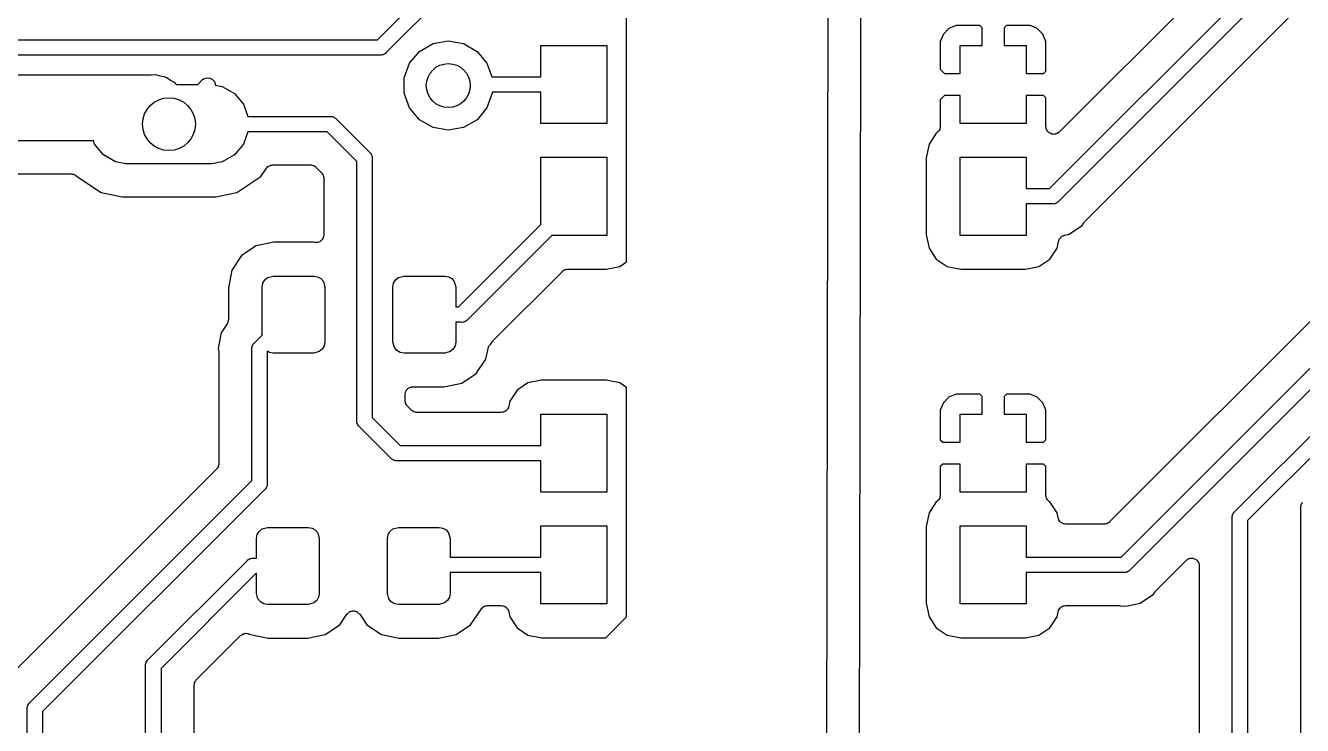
# Model space of a CAD drawing. Extents: x 81 to 161, y -172 to -32.
# Drawn here: x 103.17 to 132.19, y -116.53 to -100.62 of the extents above; entities that cross this region are included whole.
import ezdxf

# ---------------------------------------------------------------- set-up
doc = ezdxf.new("R2010")
doc.units = 0
doc.header["$MEASUREMENT"] = 0
doc.layers.add('BLACK', color=7, linetype='CONTINUOUS')

msp = doc.modelspace()

# ---------------------------------------------------------------- linework, layer by layer
at = {"layer": 'BLACK', "linetype": 'CONTINUOUS'}
for p, q in [((121.475, -67.0046), (121.353, -125.706)), ((116.831, -105.988), (116.831, -96.4166)), ((111.166, -100.939), (113.441, -98.6633)), ((131.095, -98.6095), (126.666, -103.039)), ((113.643, -98.9566), (111.367, -101.232)), ((122.155, -100.942), (122.159, -99.0125)), ((126.444, -104.322), (131.697, -99.0687)), ((131.898, -99.362), (126.646, -104.615)), ((127.247, -105.074), (132.158, -100.163)), ((124.156, -100.685), (124.03, -100.812)), ((124.321, -100.617), (124.156, -100.685)), ((124.857, -100.617), (124.321, -100.617)), ((124.911, -100.67), (124.857, -100.617)), ((124.911, -101.067), (124.911, -100.67)), ((125.465, -100.617), (125.411, -100.67)), ((125.411, -100.67), (125.411, -101.067)), ((126.001, -100.617), (125.465, -100.617)), ((126.166, -100.685), (126.001, -100.617)), ((126.292, -100.812), (126.166, -100.685)), ((90.3142, -100.939), (111.166, -100.939)), ((112.429, -101.027), (112.776, -100.966)), ((112.776, -100.966), (113.123, -101.027)), ((122.137, -109.324), (122.155, -100.942)), ((122.155, -100.942), (122.155, -100.942)), ((124.03, -100.812), (123.961, -100.977)), ((123.961, -100.977), (123.961, -101.609)), ((126.361, -100.977), (126.292, -100.812)), ((126.361, -101.653), (126.361, -100.977)), ((111.23, -101.289), (90.3791, -101.289)), ((111.253, -101.291), (111.23, -101.289)), ((111.276, -101.285), (111.253, -101.291)), ((111.299, -101.281), (111.276, -101.285)), ((111.306, -101.277), (111.299, -101.281)), ((111.313, -101.275), (111.306, -101.277)), ((111.332, -101.262), (111.313, -101.275)), ((111.352, -101.25), (111.332, -101.262)), ((111.367, -101.232), (111.352, -101.25)), ((111.897, -101.473), (112.123, -101.203)), ((112.123, -101.203), (112.429, -101.027)), ((113.123, -101.027), (113.429, -101.203)), ((113.429, -101.203), (113.655, -101.473)), ((114.881, -101.782), (114.881, -101.067)), ((114.881, -101.067), (116.381, -101.067)), ((116.381, -101.067), (116.381, -102.847)), ((124.411, -101.707), (124.411, -101.067)), ((124.411, -101.067), (124.911, -101.067)), ((125.411, -101.067), (125.911, -101.067)), ((125.911, -101.067), (125.911, -101.707)), ((111.776, -101.805), (111.897, -101.473)), ((113.655, -101.473), (113.768, -101.782)), ((92.021, -101.739), (106.023, -101.739)), ((106.023, -101.739), (106.122, -101.73)), ((106.122, -101.73), (106.218, -101.756)), ((106.218, -101.756), (106.316, -101.773)), ((106.316, -101.773), (106.345, -101.79)), ((106.345, -101.79), (106.378, -101.799)), ((106.378, -101.799), (106.459, -101.856)), ((106.459, -101.856), (106.546, -101.906)), ((107.079, -101.959), (107.191, -101.846)), ((107.191, -101.846), (107.229, -101.82)), ((107.229, -101.82), (107.289, -101.804)), ((107.289, -101.804), (107.35, -101.809)), ((107.35, -101.809), (107.406, -101.835)), ((107.406, -101.835), (107.45, -101.879)), ((107.45, -101.879), (107.476, -101.935)), ((111.776, -102.157), (111.776, -101.805)), ((113.768, -101.782), (114.881, -101.782)), ((123.961, -101.609), (124.058, -101.707)), ((124.058, -101.707), (124.411, -101.707)), ((125.911, -101.707), (126.307, -101.707)), ((126.307, -101.707), (126.361, -101.653)), ((106.546, -101.906), (106.59, -101.959)), ((106.59, -101.959), (107.079, -101.959)), ((107.476, -101.935), (107.479, -101.972)), ((107.479, -101.972), (107.639, -102)), ((107.639, -102), (107.913, -102.159)), ((107.913, -102.159), (108.117, -102.402)), ((111.897, -102.489), (111.776, -102.157)), ((113.776, -102.157), (113.655, -102.489)), ((114.881, -102.132), (113.776, -102.132)), ((113.776, -102.132), (113.776, -102.157)), ((114.881, -102.847), (114.881, -102.132)), ((137.638, -102.074), (127.81, -111.902)), ((108.117, -102.402), (108.22, -102.684)), ((124.058, -102.207), (123.961, -102.304)), ((123.961, -102.304), (123.961, -102.912)), ((124.411, -102.207), (124.058, -102.207)), ((124.411, -102.847), (124.411, -102.207)), ((126.307, -102.207), (125.911, -102.207)), ((125.911, -102.207), (125.911, -102.847)), ((126.361, -102.26), (126.307, -102.207)), ((126.361, -102.912), (126.361, -102.26)), ((128.07, -112.704), (138.568, -102.205)), ((138.818, -102.45), (128.271, -112.997)), ((108.22, -102.684), (110.09, -102.684)), ((110.09, -102.684), (110.113, -102.682)), ((110.113, -102.682), (110.136, -102.688)), ((110.136, -102.688), (110.159, -102.692)), ((110.159, -102.692), (110.166, -102.696)), ((110.166, -102.696), (110.173, -102.698)), ((110.173, -102.698), (110.192, -102.711)), ((110.192, -102.711), (110.212, -102.723)), ((110.212, -102.723), (110.227, -102.741)), ((110.227, -102.741), (110.989, -103.503)), ((112.123, -102.759), (111.897, -102.489)), ((112.429, -102.935), (112.123, -102.759)), ((113.429, -102.759), (113.123, -102.935)), ((113.655, -102.489), (113.429, -102.759)), ((108.22, -103.034), (108.117, -103.316)), ((110.026, -103.034), (108.22, -103.034)), ((110.696, -103.704), (110.026, -103.034)), ((112.776, -102.996), (112.429, -102.935)), ((113.123, -102.935), (112.776, -102.996)), ((116.381, -102.847), (114.881, -102.847)), ((123.901, -103.04), (123.883, -103.057)), ((123.92, -103.024), (123.901, -103.04)), ((123.923, -103.019), (123.92, -103.024)), ((123.927, -103.015), (123.923, -103.019)), ((123.938, -102.993), (123.927, -103.015)), ((123.95, -102.972), (123.938, -102.993)), ((123.951, -102.966), (123.95, -102.972)), ((123.954, -102.961), (123.951, -102.966)), ((123.957, -102.936), (123.954, -102.961)), ((123.961, -102.912), (123.957, -102.936)), ((125.911, -102.847), (124.411, -102.847)), ((126.365, -102.936), (126.361, -102.912)), ((126.368, -102.961), (126.365, -102.936)), ((126.371, -102.966), (126.368, -102.961)), ((126.372, -102.972), (126.371, -102.966)), ((126.384, -102.993), (126.372, -102.972)), ((126.395, -103.015), (126.384, -102.993)), ((126.399, -103.019), (126.395, -103.015)), ((126.402, -103.024), (126.399, -103.019)), ((126.421, -103.04), (126.402, -103.024)), ((126.439, -103.057), (126.421, -103.04)), ((126.666, -103.039), (126.642, -103.056)), ((104.707, -103.239), (93.3051, -103.239)), ((104.735, -103.316), (104.707, -103.239)), ((104.939, -103.559), (104.735, -103.316)), ((108.117, -103.316), (107.913, -103.559)), ((123.705, -103.314), (123.643, -103.624)), ((123.87, -103.066), (123.705, -103.314)), ((123.883, -103.057), (123.87, -103.066)), ((126.445, -103.061), (126.439, -103.057)), ((126.447, -103.062), (126.445, -103.061)), ((126.448, -103.063), (126.447, -103.062)), ((126.454, -103.065), (126.448, -103.063)), ((126.471, -103.073), (126.454, -103.065)), ((126.496, -103.085), (126.471, -103.073)), ((126.498, -103.085), (126.496, -103.085)), ((126.5, -103.086), (126.498, -103.085)), ((126.529, -103.087), (126.5, -103.086)), ((126.557, -103.09), (126.529, -103.087)), ((126.559, -103.089), (126.557, -103.09)), ((126.561, -103.09), (126.559, -103.089)), ((126.588, -103.082), (126.561, -103.09)), ((126.616, -103.074), (126.588, -103.082)), ((126.617, -103.073), (126.616, -103.074)), ((126.619, -103.073), (126.617, -103.073)), ((126.642, -103.056), (126.619, -103.073)), ((105.213, -103.718), (104.939, -103.559)), ((107.913, -103.559), (107.639, -103.718)), ((110.989, -103.503), (111.007, -103.518)), ((111.007, -103.518), (111.019, -103.538)), ((111.019, -103.538), (111.032, -103.557)), ((111.032, -103.557), (111.034, -103.564)), ((111.034, -103.564), (111.038, -103.571)), ((111.038, -103.571), (111.042, -103.594)), ((111.042, -103.594), (111.048, -103.617)), ((111.048, -103.617), (111.046, -103.64)), ((114.881, -105.139), (114.881, -103.607)), ((114.881, -103.607), (116.381, -103.607)), ((116.381, -103.607), (116.381, -105.387)), ((123.643, -103.624), (123.643, -105.369)), ((124.411, -105.387), (124.411, -103.607)), ((124.411, -103.607), (125.911, -103.607)), ((125.911, -103.607), (125.911, -104.322)), ((105.447, -103.759), (105.213, -103.718)), ((107.405, -103.759), (105.447, -103.759)), ((107.639, -103.718), (107.405, -103.759)), ((108.516, -104.049), (108.64, -103.862)), ((108.64, -103.862), (108.658, -103.844)), ((108.658, -103.844), (108.673, -103.825)), ((108.673, -103.825), (108.678, -103.822)), ((108.678, -103.822), (108.682, -103.818)), ((108.682, -103.818), (108.705, -103.807)), ((108.705, -103.807), (108.726, -103.795)), ((108.726, -103.795), (108.732, -103.794)), ((108.732, -103.794), (108.737, -103.791)), ((108.737, -103.791), (108.762, -103.788)), ((108.762, -103.788), (108.786, -103.784)), ((108.786, -103.784), (109.642, -103.784)), ((109.642, -103.784), (109.65, -103.785)), ((109.65, -103.785), (109.658, -103.785)), ((109.658, -103.785), (109.68, -103.791)), ((109.68, -103.791), (109.702, -103.795)), ((109.702, -103.795), (109.709, -103.798)), ((109.709, -103.798), (109.716, -103.8)), ((109.716, -103.8), (109.735, -103.814)), ((109.735, -103.814), (109.755, -103.825)), ((109.755, -103.825), (109.76, -103.831)), ((109.76, -103.831), (109.766, -103.835)), ((109.766, -103.835), (109.895, -103.964)), ((110.696, -109.593), (110.696, -103.704)), ((111.046, -103.64), (111.046, -109.529)), ((93.8242, -103.989), (104.203, -103.989)), ((104.203, -103.989), (104.227, -103.993)), ((104.227, -103.993), (104.252, -103.996)), ((104.252, -103.996), (104.257, -103.999)), ((104.257, -103.999), (104.263, -104)), ((104.263, -104), (104.284, -104.012)), ((104.284, -104.012), (104.307, -104.023)), ((104.307, -104.023), (104.311, -104.027)), ((104.311, -104.027), (104.316, -104.03)), ((104.316, -104.03), (104.325, -104.041)), ((104.325, -104.041), (104.882, -104.413)), ((107.97, -104.413), (108.516, -104.049)), ((109.895, -103.964), (109.899, -103.97)), ((109.899, -103.97), (109.905, -103.975)), ((109.905, -103.975), (109.916, -103.995)), ((109.916, -103.995), (109.93, -104.014)), ((109.93, -104.014), (109.932, -104.021)), ((109.932, -104.021), (109.935, -104.028)), ((109.935, -104.028), (109.939, -104.05)), ((109.939, -104.05), (109.945, -104.072)), ((109.945, -104.072), (109.945, -104.08)), ((109.945, -104.08), (109.946, -104.088)), ((109.946, -104.088), (109.946, -105.38)), ((130.655, -111.667), (138.174, -104.149)), ((104.882, -104.413), (105.363, -104.509)), ((107.489, -104.509), (107.97, -104.413)), ((125.911, -104.322), (126.444, -104.322)), ((138.375, -104.442), (130.948, -111.869)), ((105.363, -104.509), (107.489, -104.509)), ((126.509, -104.672), (125.911, -104.672)), ((125.911, -104.672), (125.911, -105.387)), ((126.532, -104.674), (126.509, -104.672)), ((126.554, -104.668), (126.532, -104.674)), ((126.577, -104.664), (126.554, -104.668)), ((126.584, -104.66), (126.577, -104.664)), ((126.591, -104.658), (126.584, -104.66)), ((126.61, -104.644), (126.591, -104.658)), ((126.631, -104.633), (126.61, -104.644)), ((126.646, -104.615), (126.631, -104.633)), ((127.237, -105.088), (127.247, -105.074)), ((113.007, -107.013), (114.881, -105.139)), ((123.643, -105.369), (123.705, -105.679)), ((126.786, -105.386), (126.877, -105.368)), ((126.877, -105.368), (127.183, -105.163)), ((127.183, -105.163), (127.225, -105.101)), ((127.225, -105.101), (127.237, -105.088)), ((108.406, -105.626), (108.077, -105.846)), ((108.811, -105.545), (108.406, -105.626)), ((109.702, -105.545), (108.811, -105.545)), ((109.737, -105.552), (109.702, -105.545)), ((109.739, -105.552), (109.737, -105.552)), ((109.741, -105.553), (109.739, -105.552)), ((109.769, -105.553), (109.741, -105.553)), ((109.798, -105.553), (109.769, -105.553)), ((109.799, -105.553), (109.798, -105.553)), ((109.801, -105.553), (109.799, -105.553)), ((109.828, -105.543), (109.801, -105.553)), ((109.855, -105.534), (109.828, -105.543)), ((109.857, -105.532), (109.855, -105.534)), ((109.859, -105.532), (109.857, -105.532)), ((109.88, -105.513), (109.859, -105.532)), ((109.903, -105.496), (109.88, -105.513)), ((109.904, -105.494), (109.903, -105.496)), ((109.905, -105.493), (109.904, -105.494)), ((109.919, -105.468), (109.905, -105.493)), ((109.934, -105.444), (109.919, -105.468)), ((109.935, -105.44), (109.934, -105.442)), ((109.934, -105.442), (109.934, -105.444)), ((109.94, -105.412), (109.935, -105.44)), ((109.946, -105.384), (109.94, -105.412)), ((109.946, -105.38), (109.946, -105.382)), ((109.946, -105.382), (109.946, -105.384)), ((115.128, -105.387), (113.209, -107.306)), ((116.381, -105.387), (115.128, -105.387)), ((125.911, -105.387), (124.411, -105.387)), ((126.617, -105.679), (126.648, -105.524)), ((126.648, -105.524), (126.653, -105.513)), ((126.653, -105.513), (126.654, -105.502)), ((126.654, -105.502), (126.664, -105.485)), ((126.664, -105.485), (126.67, -105.467)), ((126.67, -105.467), (126.678, -105.458)), ((126.678, -105.458), (126.684, -105.448)), ((126.684, -105.448), (126.698, -105.436)), ((126.698, -105.436), (126.711, -105.421)), ((126.711, -105.421), (126.721, -105.416)), ((126.721, -105.416), (126.729, -105.408)), ((126.729, -105.408), (126.747, -105.401)), ((126.747, -105.401), (126.764, -105.392)), ((126.764, -105.392), (126.775, -105.39)), ((126.775, -105.39), (126.786, -105.386)), ((108.077, -105.846), (107.857, -106.175)), ((123.705, -105.679), (123.87, -105.927)), ((123.87, -105.927), (124.118, -106.093)), ((126.204, -106.093), (126.452, -105.927)), ((126.452, -105.927), (126.617, -105.679)), ((107.857, -106.175), (107.776, -106.58)), ((113.81, -107.765), (115.37, -106.206)), ((115.37, -106.206), (115.376, -106.202)), ((115.376, -106.202), (115.381, -106.196)), ((115.381, -106.196), (115.401, -106.184)), ((115.401, -106.184), (115.42, -106.171)), ((115.42, -106.171), (115.427, -106.169)), ((115.427, -106.169), (115.434, -106.165)), ((115.434, -106.165), (115.456, -106.161)), ((115.456, -106.161), (115.478, -106.155)), ((115.478, -106.155), (115.486, -106.156)), ((115.486, -106.156), (115.494, -106.155)), ((115.494, -106.155), (116.364, -106.155)), ((116.364, -106.155), (116.674, -106.093)), ((116.674, -106.093), (116.831, -105.988)), ((124.118, -106.093), (124.428, -106.155)), ((124.428, -106.155), (125.894, -106.155)), ((125.894, -106.155), (126.204, -106.093)), ((108.544, -106.563), (108.559, -106.477)), ((108.559, -106.477), (108.602, -106.402)), ((108.602, -106.402), (108.669, -106.346)), ((108.669, -106.346), (108.794, -106.313)), ((108.794, -106.313), (109.719, -106.313)), ((109.719, -106.313), (109.805, -106.328)), ((109.805, -106.328), (109.88, -106.371)), ((109.88, -106.371), (109.936, -106.438)), ((109.936, -106.438), (109.969, -106.563)), ((111.519, -106.563), (111.534, -106.477)), ((111.534, -106.477), (111.577, -106.402)), ((111.577, -106.402), (111.644, -106.346)), ((111.644, -106.346), (111.769, -106.313)), ((111.769, -106.313), (112.694, -106.313)), ((112.694, -106.313), (112.78, -106.328)), ((112.78, -106.328), (112.855, -106.371)), ((112.855, -106.371), (112.911, -106.438)), ((112.911, -106.438), (112.944, -106.563)), ((107.776, -106.58), (107.776, -107.303)), ((108.544, -107.653), (108.544, -106.563)), ((109.969, -106.563), (109.969, -107.813)), ((111.519, -107.813), (111.519, -106.563)), ((112.944, -106.563), (112.944, -107.013)), ((112.944, -107.013), (113.007, -107.013)), ((107.746, -107.4), (107.641, -107.558)), ((107.755, -107.381), (107.746, -107.4)), ((107.765, -107.363), (107.755, -107.381)), ((107.767, -107.353), (107.765, -107.363)), ((107.771, -107.344), (107.767, -107.353)), ((107.772, -107.323), (107.771, -107.344)), ((107.776, -107.303), (107.772, -107.323)), ((113.072, -107.363), (112.944, -107.363)), ((112.944, -107.363), (112.944, -107.813)), ((113.095, -107.365), (113.072, -107.363)), ((113.118, -107.359), (113.095, -107.365)), ((113.14, -107.355), (113.118, -107.359)), ((113.147, -107.351), (113.14, -107.355)), ((113.155, -107.349), (113.147, -107.351)), ((113.174, -107.336), (113.155, -107.349)), ((113.194, -107.324), (113.174, -107.336)), ((113.209, -107.306), (113.194, -107.324)), ((107.614, -107.598), (107.542, -107.959)), ((107.641, -107.558), (107.614, -107.598)), ((107.641, -107.558), (107.641, -107.558)), ((108.367, -107.83), (108.544, -107.653)), ((107.542, -107.959), (107.557, -108.034)), ((108.308, -107.944), (108.314, -107.921)), ((108.31, -107.967), (108.308, -107.944)), ((108.31, -110.962), (108.31, -107.967)), ((108.314, -107.921), (108.318, -107.899)), ((108.318, -107.899), (108.322, -107.892)), ((108.322, -107.892), (108.324, -107.884)), ((108.324, -107.884), (108.337, -107.865)), ((108.337, -107.865), (108.349, -107.845)), ((108.349, -107.845), (108.367, -107.83)), ((109.911, -107.974), (109.844, -108.03)), ((109.954, -107.899), (109.911, -107.974)), ((109.969, -107.813), (109.954, -107.899)), ((111.552, -107.938), (111.519, -107.813)), ((111.608, -108.005), (111.552, -107.938)), ((112.886, -107.974), (112.819, -108.03)), ((112.929, -107.899), (112.886, -107.974)), ((112.944, -107.813), (112.929, -107.899)), ((113.631, -108.201), (113.679, -107.962)), ((113.679, -107.962), (113.682, -107.954)), ((113.682, -107.954), (113.683, -107.947)), ((113.683, -107.947), (113.693, -107.926)), ((113.693, -107.926), (113.701, -107.905)), ((113.701, -107.905), (113.706, -107.899)), ((113.706, -107.899), (113.71, -107.892)), ((113.71, -107.892), (113.726, -107.876)), ((113.726, -107.876), (113.741, -107.859)), ((113.741, -107.859), (113.745, -107.857)), ((113.745, -107.857), (113.789, -107.792)), ((113.789, -107.792), (113.8, -107.78)), ((113.8, -107.78), (113.81, -107.765)), ((107.557, -108.034), (107.557, -108.051)), ((107.557, -108.051), (107.56, -108.068)), ((107.56, -108.068), (107.56, -110.579)), ((108.668, -108.024), (108.66, -108.032)), ((108.66, -108.032), (108.66, -111.027)), ((108.708, -108.048), (108.668, -108.024)), ((108.794, -108.063), (108.708, -108.048)), ((109.719, -108.063), (108.794, -108.063)), ((109.844, -108.03), (109.719, -108.063)), ((111.683, -108.048), (111.608, -108.005)), ((111.769, -108.063), (111.683, -108.048)), ((112.694, -108.063), (111.769, -108.063)), ((112.819, -108.03), (112.694, -108.063)), ((113.411, -108.53), (113.631, -108.201)), ((113.082, -108.75), (113.411, -108.53)), ((111.872, -108.864), (111.883, -108.855)), ((111.883, -108.855), (111.898, -108.849)), ((111.898, -108.849), (111.911, -108.842)), ((111.911, -108.842), (111.926, -108.839)), ((111.926, -108.839), (111.941, -108.834)), ((111.941, -108.834), (111.956, -108.834)), ((111.956, -108.834), (111.971, -108.831)), ((111.971, -108.831), (112.677, -108.831)), ((112.677, -108.831), (113.082, -108.75)), ((114.588, -108.742), (114.34, -108.908)), ((114.898, -108.68), (114.588, -108.742)), ((116.364, -108.68), (114.898, -108.68)), ((116.674, -108.742), (116.364, -108.68)), ((116.831, -108.847), (116.674, -108.742)), ((116.831, -114.031), (116.831, -108.847)), ((111.796, -109.006), (111.799, -108.991)), ((111.796, -109.145), (111.796, -109.006)), ((111.797, -109.153), (111.796, -109.145)), ((111.799, -108.976), (111.804, -108.961)), ((111.799, -108.991), (111.799, -108.976)), ((111.804, -108.961), (111.807, -108.946)), ((111.807, -108.946), (111.814, -108.933)), ((111.814, -108.933), (111.819, -108.919)), ((111.819, -108.919), (111.829, -108.907)), ((111.829, -108.907), (111.837, -108.894)), ((111.837, -108.894), (111.849, -108.884)), ((111.849, -108.884), (111.859, -108.872)), ((111.859, -108.872), (111.872, -108.864)), ((114.34, -108.908), (114.175, -109.156)), ((124.156, -109.067), (124.03, -109.194)), ((124.321, -108.999), (124.156, -109.067)), ((124.857, -108.999), (124.321, -108.999)), ((124.911, -109.052), (124.857, -108.999)), ((124.911, -109.449), (124.911, -109.052)), ((125.465, -108.999), (125.411, -109.052)), ((125.411, -109.052), (125.411, -109.449)), ((126.001, -108.999), (125.465, -108.999)), ((126.166, -109.067), (126.001, -108.999)), ((126.292, -109.194), (126.166, -109.067)), ((111.797, -109.161), (111.797, -109.153)), ((111.803, -109.183), (111.797, -109.161)), ((111.807, -109.205), (111.803, -109.183)), ((111.81, -109.212), (111.807, -109.205)), ((111.812, -109.219), (111.81, -109.212)), ((111.826, -109.238), (111.812, -109.219)), ((111.837, -109.258), (111.826, -109.238)), ((111.843, -109.263), (111.837, -109.258)), ((111.847, -109.269), (111.843, -109.263)), ((111.941, -109.362), (111.847, -109.269)), ((111.947, -109.367), (111.941, -109.362)), ((111.952, -109.373), (111.947, -109.367)), ((111.972, -109.384), (111.952, -109.373)), ((111.99, -109.397), (111.972, -109.384)), ((111.998, -109.399), (111.99, -109.397)), ((112.004, -109.403), (111.998, -109.399)), ((112.027, -109.407), (112.004, -109.403)), ((112.049, -109.413), (112.027, -109.407)), ((112.057, -109.412), (112.049, -109.413)), ((112.064, -109.414), (112.057, -109.412)), ((113.98, -109.414), (112.064, -109.414)), ((114.008, -109.409), (113.98, -109.414)), ((114.036, -109.404), (114.008, -109.409)), ((114.038, -109.403), (114.036, -109.404)), ((114.04, -109.403), (114.038, -109.403)), ((114.064, -109.389), (114.04, -109.403)), ((114.089, -109.375), (114.064, -109.389)), ((114.09, -109.374), (114.089, -109.375)), ((114.092, -109.373), (114.09, -109.374)), ((114.11, -109.351), (114.092, -109.373)), ((114.129, -109.329), (114.11, -109.351)), ((114.13, -109.328), (114.129, -109.329)), ((114.131, -109.326), (114.13, -109.328)), ((114.141, -109.299), (114.131, -109.326)), ((114.151, -109.273), (114.141, -109.299)), ((114.175, -109.156), (114.151, -109.273)), ((122.112, -121.364), (122.137, -109.324)), ((122.137, -109.324), (122.137, -109.324)), ((124.03, -109.194), (123.961, -109.359)), ((123.961, -109.359), (123.961, -110.035)), ((126.361, -109.359), (126.292, -109.194)), ((126.361, -110.035), (126.361, -109.359)), ((110.694, -109.616), (110.696, -109.593)), ((110.7, -109.639), (110.694, -109.616)), ((110.704, -109.662), (110.7, -109.639)), ((110.708, -109.669), (110.704, -109.662)), ((110.71, -109.676), (110.708, -109.669)), ((110.723, -109.695), (110.71, -109.676)), ((110.735, -109.715), (110.723, -109.695)), ((110.753, -109.73), (110.735, -109.715)), ((111.046, -109.529), (111.681, -110.164)), ((114.881, -110.164), (114.881, -109.449)), ((114.881, -109.449), (116.381, -109.449)), ((116.381, -109.449), (116.381, -111.229)), ((124.411, -110.089), (124.411, -109.449)), ((124.411, -109.449), (124.911, -109.449)), ((125.411, -109.449), (125.911, -109.449)), ((125.911, -109.449), (125.911, -110.089)), ((111.479, -110.457), (110.753, -109.73)), ((111.681, -110.164), (114.881, -110.164)), ((123.961, -110.035), (124.015, -110.089)), ((124.015, -110.089), (124.411, -110.089)), ((125.911, -110.089), (126.307, -110.089)), ((126.307, -110.089), (126.361, -110.035)), ((107.559, -110.594), (107.554, -110.616)), ((107.56, -110.579), (107.559, -110.586)), ((107.559, -110.586), (107.559, -110.594)), ((111.494, -110.475), (111.479, -110.457)), ((111.514, -110.486), (111.494, -110.475)), ((111.534, -110.5), (111.514, -110.486)), ((111.541, -110.502), (111.534, -110.5)), ((111.548, -110.506), (111.541, -110.502)), ((111.571, -110.51), (111.548, -110.506)), ((111.593, -110.516), (111.571, -110.51)), ((111.616, -110.514), (111.593, -110.516)), ((114.881, -110.514), (111.616, -110.514)), ((114.881, -111.229), (114.881, -110.514)), ((124.015, -110.589), (123.961, -110.642)), ((124.411, -110.589), (124.015, -110.589)), ((124.411, -111.229), (124.411, -110.589)), ((126.307, -110.589), (125.911, -110.589)), ((125.911, -110.589), (125.911, -111.229)), ((126.361, -110.642), (126.307, -110.589)), ((107.509, -110.702), (102.801, -115.411)), ((107.513, -110.696), (107.509, -110.702)), ((107.519, -110.691), (107.513, -110.696)), ((107.531, -110.671), (107.519, -110.691)), ((107.544, -110.653), (107.531, -110.671)), ((107.546, -110.645), (107.544, -110.653)), ((107.55, -110.639), (107.546, -110.645)), ((107.554, -110.616), (107.55, -110.639)), ((123.961, -110.642), (123.961, -111.294)), ((126.361, -111.294), (126.361, -110.642)), ((103.26, -116.012), (108.31, -110.962)), ((108.603, -111.163), (103.553, -116.214)), ((108.621, -111.149), (108.603, -111.163)), ((108.633, -111.128), (108.621, -111.149)), ((108.646, -111.109), (108.633, -111.128)), ((108.648, -111.102), (108.646, -111.109)), ((108.652, -111.095), (108.648, -111.102)), ((108.656, -111.072), (108.652, -111.095)), ((108.662, -111.05), (108.656, -111.072)), ((108.66, -111.027), (108.662, -111.05)), ((116.381, -111.229), (114.881, -111.229)), ((123.87, -111.448), (123.705, -111.696)), ((123.883, -111.439), (123.87, -111.448)), ((123.901, -111.422), (123.883, -111.439)), ((123.92, -111.406), (123.901, -111.422)), ((123.923, -111.401), (123.92, -111.406)), ((123.927, -111.397), (123.923, -111.401)), ((123.938, -111.375), (123.927, -111.397)), ((123.95, -111.354), (123.938, -111.375)), ((123.951, -111.348), (123.95, -111.354)), ((123.954, -111.343), (123.951, -111.348)), ((123.957, -111.318), (123.954, -111.343)), ((123.961, -111.294), (123.957, -111.318)), ((125.911, -111.229), (124.411, -111.229)), ((126.365, -111.318), (126.361, -111.294)), ((126.368, -111.343), (126.365, -111.318)), ((126.371, -111.348), (126.368, -111.343)), ((126.372, -111.354), (126.371, -111.348)), ((126.384, -111.375), (126.372, -111.354)), ((126.395, -111.397), (126.384, -111.375)), ((126.399, -111.401), (126.395, -111.397)), ((126.402, -111.406), (126.399, -111.401)), ((126.421, -111.422), (126.402, -111.406)), ((126.439, -111.439), (126.421, -111.422)), ((126.452, -111.448), (126.439, -111.439)), ((126.617, -111.696), (126.452, -111.448)), ((132.186, -111.475), (132.198, -111.455)), ((123.705, -111.696), (123.643, -112.006)), ((126.641, -111.813), (126.617, -111.696)), ((130.596, -111.781), (130.602, -111.759)), ((130.602, -111.759), (130.607, -111.736)), ((130.607, -111.736), (130.61, -111.729)), ((130.61, -111.729), (130.612, -111.721)), ((130.612, -111.721), (130.626, -111.702)), ((130.626, -111.702), (130.637, -111.682)), ((130.637, -111.682), (130.655, -111.667)), ((132.157, -111.554), (132.163, -111.532)), ((132.159, -111.577), (132.157, -111.554)), ((132.159, -122.61), (132.159, -111.577)), ((132.163, -111.532), (132.167, -111.509)), ((132.167, -111.509), (132.171, -111.502)), ((132.171, -111.502), (132.173, -111.494)), ((132.173, -111.494), (132.186, -111.475)), ((108.542, -112.061), (108.667, -112.028)), ((108.667, -112.028), (109.592, -112.028)), ((109.592, -112.028), (109.678, -112.043)), ((109.678, -112.043), (109.753, -112.086)), ((111.517, -112.061), (111.642, -112.028)), ((111.642, -112.028), (112.567, -112.028)), ((112.567, -112.028), (112.653, -112.043)), ((112.653, -112.043), (112.728, -112.086)), ((114.881, -112.704), (114.881, -111.989)), ((114.881, -111.989), (116.381, -111.989)), ((116.381, -111.989), (116.381, -113.769)), ((123.643, -112.006), (123.643, -113.751)), ((124.411, -113.769), (124.411, -111.989)), ((124.411, -111.989), (125.911, -111.989)), ((125.911, -111.989), (125.911, -112.704)), ((126.651, -111.839), (126.641, -111.813)), ((126.661, -111.866), (126.651, -111.839)), ((126.662, -111.868), (126.661, -111.866)), ((126.663, -111.869), (126.662, -111.868)), ((126.682, -111.891), (126.663, -111.869)), ((126.7, -111.913), (126.682, -111.891)), ((126.702, -111.914), (126.7, -111.913)), ((126.703, -111.915), (126.702, -111.914)), ((126.728, -111.929), (126.703, -111.915)), ((126.752, -111.943), (126.728, -111.929)), ((126.754, -111.943), (126.752, -111.943)), ((126.756, -111.944), (126.754, -111.943)), ((126.784, -111.949), (126.756, -111.944)), ((126.812, -111.954), (126.784, -111.949)), ((127.686, -111.954), (126.812, -111.954)), ((127.694, -111.952), (127.686, -111.954)), ((127.702, -111.953), (127.694, -111.952)), ((127.724, -111.947), (127.702, -111.953)), ((127.746, -111.943), (127.724, -111.947)), ((127.753, -111.939), (127.746, -111.943)), ((127.76, -111.937), (127.753, -111.939)), ((127.779, -111.924), (127.76, -111.937)), ((127.799, -111.913), (127.779, -111.924)), ((127.804, -111.907), (127.799, -111.913)), ((127.81, -111.902), (127.804, -111.907)), ((130.599, -111.804), (130.596, -111.781)), ((130.599, -117.616), (130.599, -111.804)), ((130.948, -111.869), (130.948, -117.616)), ((108.417, -112.278), (108.432, -112.192)), ((108.417, -112.728), (108.417, -112.278)), ((108.432, -112.192), (108.475, -112.117)), ((108.475, -112.117), (108.542, -112.061)), ((109.753, -112.086), (109.809, -112.153)), ((109.809, -112.153), (109.842, -112.278)), ((109.842, -112.278), (109.842, -113.528)), ((111.392, -112.278), (111.407, -112.192)), ((111.392, -113.528), (111.392, -112.278)), ((111.407, -112.192), (111.45, -112.117)), ((111.45, -112.117), (111.517, -112.061)), ((112.728, -112.086), (112.784, -112.153)), ((112.784, -112.153), (112.817, -112.278)), ((112.817, -112.278), (112.817, -112.704)), ((105.953, -115.034), (108.202, -112.785)), ((108.202, -112.785), (108.217, -112.767)), ((108.217, -112.767), (108.237, -112.755)), ((108.237, -112.755), (108.256, -112.742)), ((108.256, -112.742), (108.263, -112.74)), ((108.263, -112.74), (108.27, -112.736)), ((108.27, -112.736), (108.293, -112.732)), ((108.293, -112.732), (108.316, -112.726)), ((108.316, -112.726), (108.339, -112.728)), ((108.339, -112.728), (108.417, -112.728)), ((112.817, -112.704), (114.881, -112.704)), ((125.911, -112.704), (128.07, -112.704)), ((128.873, -113.456), (129.55, -112.779)), ((129.55, -112.779), (129.568, -112.766)), ((129.568, -112.766), (129.586, -112.751)), ((129.586, -112.751), (129.593, -112.749)), ((129.593, -112.749), (129.6, -112.744)), ((129.6, -112.744), (129.622, -112.738)), ((129.622, -112.738), (129.643, -112.73)), ((129.643, -112.73), (129.651, -112.73)), ((129.651, -112.73), (129.658, -112.728)), ((129.658, -112.728), (129.681, -112.73)), ((129.681, -112.73), (129.704, -112.73)), ((129.704, -112.73), (129.711, -112.733)), ((129.711, -112.733), (129.719, -112.734)), ((129.719, -112.734), (129.74, -112.743)), ((129.74, -112.743), (129.761, -112.751)), ((129.761, -112.751), (129.767, -112.756)), ((129.767, -112.756), (129.774, -112.759)), ((129.774, -112.759), (129.79, -112.776)), ((129.79, -112.776), (129.808, -112.79)), ((129.808, -112.79), (129.811, -112.797)), ((129.811, -112.797), (129.817, -112.802)), ((129.817, -112.802), (129.827, -112.823)), ((129.827, -112.823), (129.838, -112.843)), ((129.838, -112.843), (129.839, -112.85)), ((129.839, -112.85), (129.843, -112.857)), ((129.843, -112.857), (129.845, -112.88)), ((129.845, -112.88), (129.849, -112.903)), ((129.849, -112.903), (129.849, -116.885)), ((108.403, -113.078), (106.246, -115.235)), ((108.417, -113.078), (108.403, -113.078)), ((108.417, -113.528), (108.417, -113.078)), ((114.881, -113.054), (112.817, -113.054)), ((112.817, -113.054), (112.817, -113.528)), ((114.881, -113.769), (114.881, -113.054)), ((128.134, -113.054), (125.911, -113.054)), ((125.911, -113.054), (125.911, -113.769)), ((128.157, -113.056), (128.134, -113.054)), ((128.18, -113.05), (128.157, -113.056)), ((128.203, -113.046), (128.18, -113.05)), ((128.21, -113.042), (128.203, -113.046)), ((128.217, -113.04), (128.21, -113.042)), ((128.236, -113.026), (128.217, -113.04)), ((128.256, -113.015), (128.236, -113.026)), ((128.271, -112.997), (128.256, -113.015)), ((128.809, -113.545), (128.851, -113.483)), ((128.851, -113.483), (128.863, -113.47)), ((128.863, -113.47), (128.873, -113.456)), ((108.45, -113.653), (108.417, -113.528)), ((108.506, -113.72), (108.45, -113.653)), ((108.581, -113.763), (108.506, -113.72)), ((108.667, -113.778), (108.581, -113.763)), ((109.592, -113.778), (108.667, -113.778)), ((109.717, -113.745), (109.592, -113.778)), ((109.784, -113.689), (109.717, -113.745)), ((109.827, -113.614), (109.784, -113.689)), ((109.842, -113.528), (109.827, -113.614)), ((111.425, -113.653), (111.392, -113.528)), ((111.481, -113.72), (111.425, -113.653)), ((111.556, -113.763), (111.481, -113.72)), ((111.642, -113.778), (111.556, -113.763)), ((112.567, -113.778), (111.642, -113.778)), ((112.692, -113.745), (112.567, -113.778)), ((112.759, -113.689), (112.692, -113.745)), ((112.802, -113.614), (112.759, -113.689)), ((112.817, -113.528), (112.802, -113.614)), ((116.381, -113.769), (114.881, -113.769)), ((123.643, -113.751), (123.705, -114.061)), ((125.911, -113.769), (124.411, -113.769)), ((128.216, -113.807), (128.503, -113.75)), ((128.503, -113.75), (128.809, -113.545)), ((110.309, -114.245), (110.471, -114.003)), ((110.471, -114.003), (110.485, -113.989)), ((110.485, -113.989), (110.496, -113.974)), ((110.496, -113.974), (110.506, -113.967)), ((110.506, -113.967), (110.514, -113.959)), ((110.514, -113.959), (110.531, -113.951)), ((110.531, -113.951), (110.547, -113.94)), ((110.547, -113.94), (110.558, -113.937)), ((110.558, -113.937), (110.568, -113.932)), ((110.568, -113.932), (110.587, -113.93)), ((110.587, -113.93), (110.606, -113.926)), ((110.606, -113.926), (110.617, -113.927)), ((110.617, -113.927), (110.628, -113.926)), ((110.628, -113.926), (110.647, -113.93)), ((110.647, -113.93), (110.666, -113.932)), ((110.666, -113.932), (110.676, -113.937)), ((110.676, -113.937), (110.687, -113.94)), ((110.687, -113.94), (110.703, -113.951)), ((110.703, -113.951), (110.72, -113.959)), ((110.72, -113.959), (110.728, -113.967)), ((110.728, -113.967), (110.738, -113.974)), ((110.738, -113.974), (110.749, -113.989)), ((110.749, -113.989), (110.763, -114.003)), ((110.763, -114.003), (110.925, -114.245)), ((113.284, -114.245), (113.516, -113.899)), ((113.516, -113.899), (113.519, -113.891)), ((113.519, -113.891), (113.52, -113.89)), ((113.52, -113.89), (113.521, -113.888)), ((113.521, -113.888), (113.54, -113.866)), ((113.54, -113.866), (113.558, -113.845)), ((113.558, -113.845), (113.56, -113.844)), ((113.56, -113.844), (113.561, -113.842)), ((113.561, -113.842), (113.586, -113.828)), ((113.586, -113.828), (113.611, -113.814)), ((113.611, -113.814), (113.613, -113.814)), ((113.613, -113.814), (113.614, -113.813)), ((113.614, -113.813), (113.642, -113.809)), ((113.642, -113.809), (113.67, -113.804)), ((113.67, -113.804), (113.98, -113.804)), ((113.98, -113.804), (114.008, -113.809)), ((114.008, -113.809), (114.036, -113.813)), ((114.036, -113.813), (114.038, -113.814)), ((114.038, -113.814), (114.04, -113.814)), ((114.04, -113.814), (114.064, -113.828)), ((114.064, -113.828), (114.089, -113.842)), ((114.089, -113.842), (114.09, -113.844)), ((114.09, -113.844), (114.092, -113.845)), ((114.092, -113.845), (114.11, -113.866)), ((114.11, -113.866), (114.129, -113.888)), ((114.129, -113.888), (114.13, -113.89)), ((114.13, -113.89), (114.131, -113.891)), ((114.131, -113.891), (114.141, -113.918)), ((114.141, -113.918), (114.151, -113.944)), ((114.151, -113.944), (114.175, -114.061)), ((114.175, -114.061), (114.34, -114.309)), ((116.356, -114.537), (116.831, -114.062)), ((116.831, -114.062), (116.831, -114.031)), ((116.831, -114.031), (116.831, -114.031)), ((123.705, -114.061), (123.87, -114.309)), ((126.452, -114.309), (126.617, -114.061)), ((126.617, -114.061), (126.641, -113.944)), ((126.641, -113.944), (126.651, -113.918)), ((126.651, -113.918), (126.661, -113.891)), ((126.661, -113.891), (126.662, -113.89)), ((126.662, -113.89), (126.663, -113.888)), ((126.663, -113.888), (126.682, -113.866)), ((126.682, -113.866), (126.7, -113.845)), ((126.7, -113.845), (126.702, -113.844)), ((126.702, -113.844), (126.703, -113.842)), ((126.703, -113.842), (126.728, -113.828)), ((126.728, -113.828), (126.752, -113.814)), ((126.752, -113.814), (126.754, -113.814)), ((126.754, -113.814), (126.756, -113.813)), ((126.756, -113.813), (126.784, -113.809)), ((126.784, -113.809), (126.812, -113.804)), ((126.812, -113.804), (128.034, -113.804)), ((128.034, -113.804), (128.051, -113.807)), ((128.051, -113.807), (128.068, -113.807)), ((128.068, -113.807), (128.142, -113.822)), ((128.142, -113.822), (128.216, -113.807)), ((109.98, -114.465), (110.309, -114.245)), ((110.925, -114.245), (111.254, -114.465)), ((112.955, -114.465), (113.284, -114.245)), ((114.34, -114.309), (114.588, -114.475)), ((123.87, -114.309), (124.118, -114.475)), ((126.204, -114.475), (126.452, -114.309)), ((107.048, -115.495), (108.056, -114.486)), ((108.056, -114.486), (108.079, -114.47)), ((108.079, -114.47), (108.102, -114.453)), ((108.102, -114.453), (108.104, -114.452)), ((108.104, -114.452), (108.106, -114.451)), ((108.106, -114.451), (108.133, -114.444)), ((108.133, -114.444), (108.161, -114.436)), ((108.161, -114.436), (108.163, -114.436)), ((108.163, -114.436), (108.165, -114.436)), ((108.165, -114.436), (108.193, -114.438)), ((108.193, -114.438), (108.221, -114.44)), ((108.221, -114.44), (108.223, -114.441)), ((108.223, -114.441), (108.225, -114.441)), ((108.225, -114.441), (108.251, -114.453)), ((108.251, -114.453), (108.277, -114.464)), ((108.277, -114.464), (108.279, -114.465)), ((108.279, -114.465), (108.684, -114.546)), ((108.684, -114.546), (109.575, -114.546)), ((109.575, -114.546), (109.98, -114.465)), ((111.254, -114.465), (111.659, -114.546)), ((111.659, -114.546), (112.55, -114.546)), ((112.55, -114.546), (112.955, -114.465)), ((114.588, -114.475), (114.898, -114.537)), ((114.898, -114.537), (116.356, -114.537)), ((124.118, -114.475), (124.428, -114.537)), ((124.428, -114.537), (125.894, -114.537)), ((125.894, -114.537), (126.204, -114.475)), ((105.894, -115.147), (105.9, -115.125)), ((105.896, -115.17), (105.894, -115.147)), ((105.896, -118.168), (105.896, -115.17)), ((105.9, -115.125), (105.904, -115.102)), ((105.904, -115.102), (105.908, -115.095)), ((105.908, -115.095), (105.91, -115.088)), ((105.91, -115.088), (105.924, -115.069)), ((105.924, -115.069), (105.935, -115.049)), ((105.935, -115.049), (105.953, -115.034)), ((106.246, -115.235), (106.246, -118.168)), ((107.013, -115.544), (107.026, -115.526)), ((107.026, -115.526), (107.037, -115.506)), ((107.037, -115.506), (107.043, -115.501)), ((107.043, -115.501), (107.048, -115.495)), ((106.996, -115.618), (106.998, -115.611)), ((106.996, -117.225), (106.996, -115.618)), ((106.997, -115.603), (107.003, -115.581)), ((106.998, -115.611), (106.997, -115.603)), ((107.003, -115.581), (107.007, -115.559)), ((107.007, -115.559), (107.011, -115.552)), ((107.011, -115.552), (107.013, -115.544)), ((103.201, -116.126), (103.207, -116.104)), ((103.207, -116.104), (103.211, -116.081)), ((103.211, -116.081), (103.215, -116.074)), ((103.215, -116.074), (103.217, -116.066)), ((103.217, -116.066), (103.23, -116.047)), ((103.23, -116.047), (103.242, -116.027)), ((103.242, -116.027), (103.26, -116.012)), ((103.203, -116.149), (103.201, -116.126)), ((103.203, -122.166), (103.203, -116.149)), ((103.553, -116.214), (103.553, -122.102))]:
    msp.add_line(p, q, dxfattribs=at)
at = {"layer": 'BLACK'}
for centre, radius in [((112.776, -101.981), 0.5), ((106.426, -102.859), 0.6), ((106.426, -102.859), 0.6)]:
    msp.add_circle(centre, radius, dxfattribs=at)

doc.saveas('drawing.dxf')
